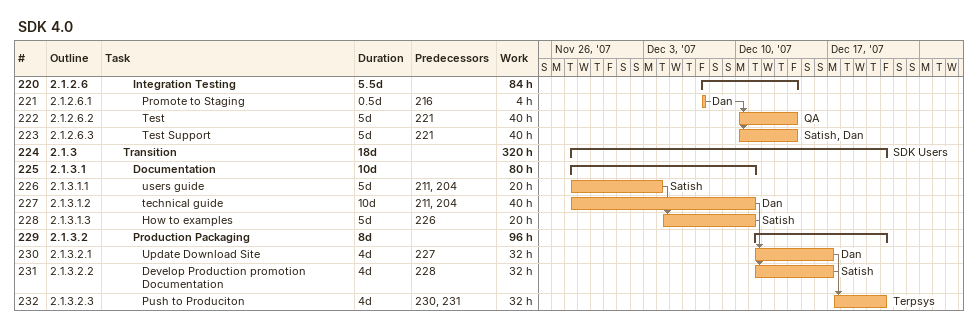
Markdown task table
SDK 4.0

| ID | WBS | Task | Duration | Start | Finish | Predecessors | Resources | Work (h) |
|---|---|---|---|---|---|---|---|---|
| 220 | 2.1.2.6 | **Integration Testing** | 5.5d | 2007-12-07 | 2007-12-14 |  |  | 84 |
| 221 | 2.1.2.6.1 | Promote to Staging | 0.5d | 2007-12-07 | 2007-12-07 | 216 | Dan | 4 |
| 222 | 2.1.2.6.2 | Test | 5d | 2007-12-10 | 2007-12-14 | 221 | QA | 40 |
| 223 | 2.1.2.6.3 | Test Support | 5d | 2007-12-10 | 2007-12-14 | 221 | Satish, Dan | 40 |
| 224 | 2.1.3 | **Transition** | 18d | 2007-11-27 | 2007-12-21 |  | SDK Users | 320 |
| 225 | 2.1.3.1 | **Documentation** | 10d | 2007-11-27 | 2007-12-11 |  |  | 80 |
| 226 | 2.1.3.1.1 | users guide | 5d | 2007-11-27 | 2007-12-04 | 211, 204 | Satish | 20 |
| 227 | 2.1.3.1.2 | technical guide | 10d | 2007-11-27 | 2007-12-11 | 211, 204 | Dan | 40 |
| 228 | 2.1.3.1.3 | How to examples | 5d | 2007-12-04 | 2007-12-11 | 226 | Satish | 20 |
| 229 | 2.1.3.2 | **Production Packaging** | 8d | 2007-12-11 | 2007-12-21 |  |  | 96 |
| 230 | 2.1.3.2.1 | Update Download Site | 4d | 2007-12-11 | 2007-12-17 | 227 | Dan | 32 |
| 231 | 2.1.3.2.2 | Develop Production promotion Documentation | 4d | 2007-12-11 | 2007-12-17 | 228 | Satish | 32 |
| 232 | 2.1.3.2.3 | Push to Produciton | 4d | 2007-12-17 | 2007-12-21 | 230, 231 | Terpsys | 32 |
